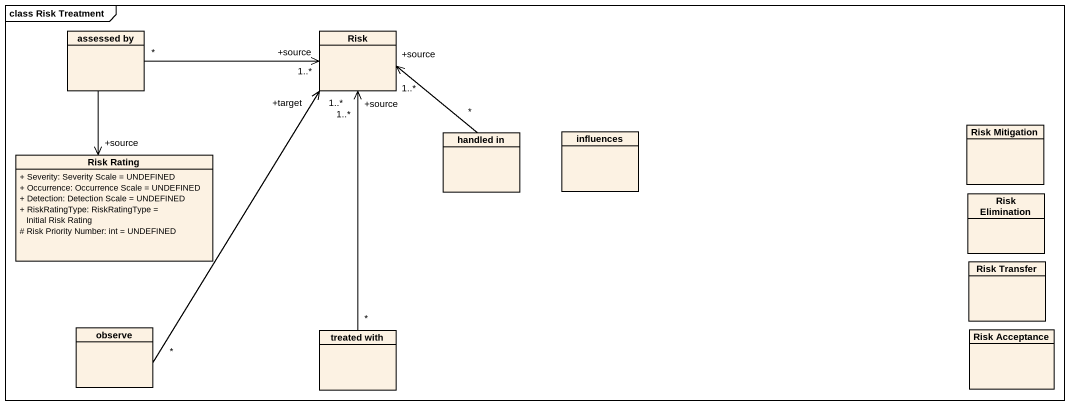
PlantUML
@startuml
mainframe class Risk Treatment
hide circle
hide empty members
skinparam classAttributeIconSize 0
class "assessed by" as assessed_by
class Risk
class "Risk Mitigation" as Risk_Mitigation
class "Risk Rating" as Risk_Rating {
  + Severity: Severity Scale = UNDEFINED
  + Occurrence: Occurrence Scale = UNDEFINED
  + Detection: Detection Scale = UNDEFINED
  + RiskRatingType: RiskRatingType = Initial Risk Rating
  # Risk Priority Number: int = UNDEFINED
}
class "handled in" as handled_in
class influences
class "Risk Elimination" as Risk_Elimination
class "Risk Transfer" as Risk_Transfer
class observe
class "treated with" as treated_with
class "Risk Acceptance" as Risk_Acceptance
assessed_by "*" -right-> "+source\n1..*" Risk
assessed_by --> "+source" Risk_Rating
handled_in "*" -up-> "+source\n1..*" Risk
observe "*" -up-> "+target\n1..*" Risk
treated_with "*" -up-> "+source\n1..*" Risk
@enduml
